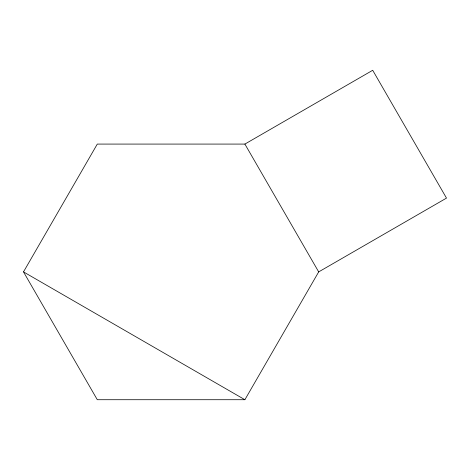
<?xml version="1.0" encoding="UTF-8"?>
<svg xmlns="http://www.w3.org/2000/svg" width="470" height="470" viewBox="0 0 470 470"><rect width="100%" height="100%" fill="white"/><g stroke="black" fill="none" stroke-linecap="round" stroke-linejoin="round"><path stroke-width="0.7" d="M23.5 271.895L97.296 144.079L244.888 144.079L372.704 70.283L446.5 198.105L318.684 271.895L244.888 399.717L97.296 399.717L23.5 271.895L244.888 399.717M244.888 144.079L318.684 271.895"/></g></svg>
